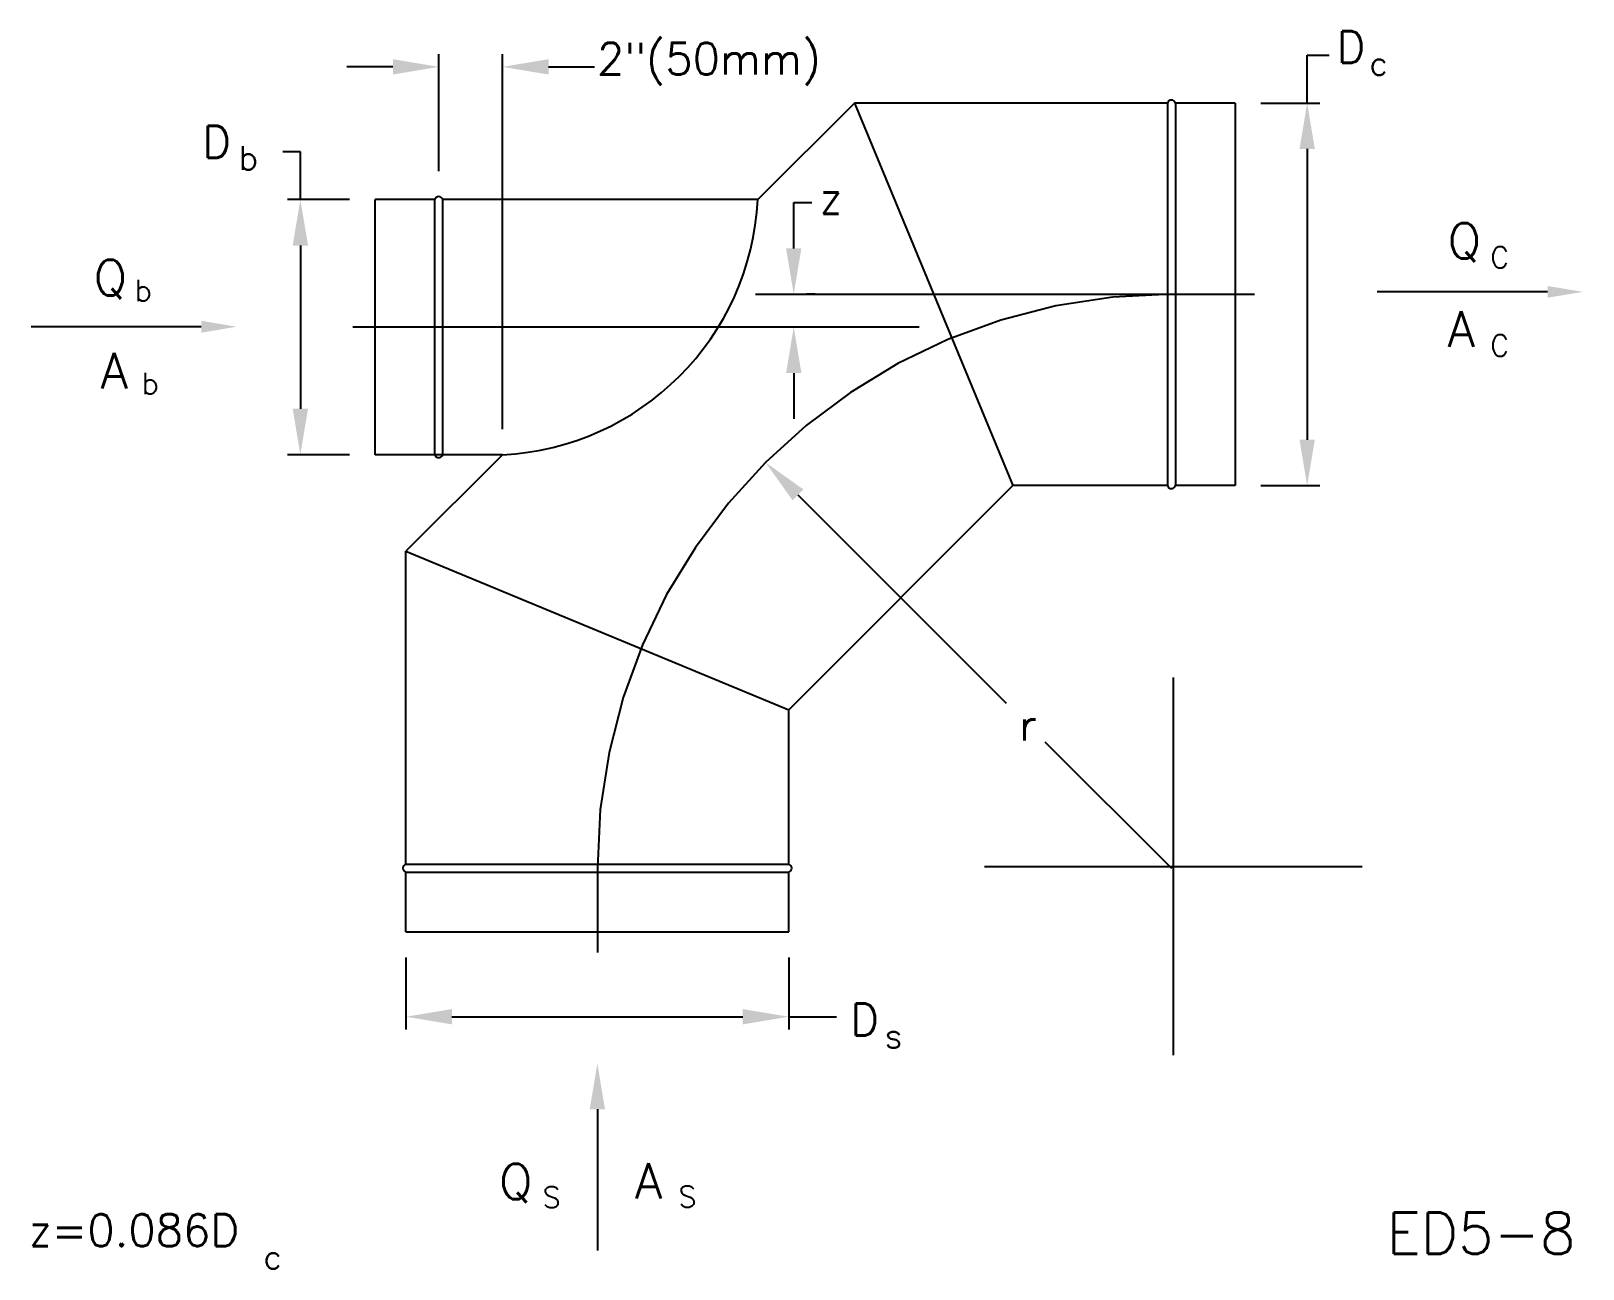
# Model space of a CAD drawing. Extents: x 1.77 to 9.99, y 0.59 to 7.15.
import ezdxf
from ezdxf.enums import TextEntityAlignment as Align

# ---------------------------------------------------------------- set-up
doc = ezdxf.new("R2010")
doc.units = 0
doc.header["$LTSCALE"] = 5
doc.header["$MEASUREMENT"] = 0
doc.header["$PDMODE"] = 2
doc.header["$PDSIZE"] = -3
doc.linetypes.add('CENTER', pattern=[2, 1.25, -0.25, 0.25, -0.25])
doc.layers.get('0').update_dxf_attribs({"linetype": 'CONTINUOUS'})
doc.layers.add('ALT', color=7, linetype='CONTINUOUS')
doc.layers.add('NUMBER', color=7, linetype='CONTINUOUS')
doc.styles.add('ROMANS', font='romans')

msp = doc.modelspace()

# ---------------------------------------------------------------- linework, layer by layer
for p, q in [((8.5255, 6.7645), (8.5255, 7.0178)), ((8.5255, 7.0178), (8.6415, 7.0178)), ((6.1278, 6.7645), (5.6161, 6.2528)), ((6.1278, 6.7645), (6.9673, 4.7376)), ((7.7858, 6.7645), (6.1278, 6.7645)), ((7.7858, 6.7645), (7.7858, 4.7376)), ((8.1447, 6.7645), (7.828, 6.7645)), ((7.828, 6.7645), (7.828, 4.7376)), ((8.1447, 6.7645), (8.1447, 4.7376)), ((3.1937, 6.5061), (3.101, 6.5061)), ((3.1937, 6.2528), (3.1937, 6.5061)), ((3.5892, 4.9015), (3.5892, 6.2528)), ((3.9059, 6.2528), (3.5892, 6.2528)), ((3.9059, 4.9015), (3.9059, 6.2528)), ((5.6161, 6.2528), (3.9481, 6.2528)), ((3.9481, 4.9015), (3.9481, 6.2528)), ((9.7985, 5.764), (8.8967, 5.764)), ((2.6693, 5.5793), (1.7675, 5.5793)), ((4.2648, 4.9015), (3.5892, 4.9015)), ((4.2648, 4.9015), (3.7531, 4.3898)), ((6.9673, 4.7376), (5.78, 3.5502)), ((5.8291, 4.6885), (6.9323, 3.5852)), ((7.7858, 4.7376), (6.9673, 4.7376)), ((8.1447, 4.7376), (7.828, 4.7376)), ((3.7531, 4.3898), (5.78, 3.5502)), ((3.7531, 2.7318), (3.7531, 4.3898)), ((5.78, 2.7318), (5.78, 3.5502)), ((7.137, 3.3805), (7.8069, 2.7107)), ((3.7531, 2.7318), (5.78, 2.7318)), ((3.7531, 2.3729), (3.7531, 2.6896)), ((3.7531, 2.6896), (5.78, 2.6896)), ((5.78, 2.3729), (5.78, 2.6896)), ((3.7531, 2.3729), (5.78, 2.3729)), ((5.78, 1.924), (6.0334, 1.924)), ((4.7666, 1.4335), (4.7666, 0.686))]:
    msp.add_line(p, q)
at = {"linetype": 'ByBlock'}
for p, q in [((8.2799, 6.7645), (8.5931, 6.7645)), ((8.5255, 6.5212), (8.5255, 4.9808)), ((3.4541, 6.2528), (3.1262, 6.2528)), ((3.1937, 6.0095), (3.1937, 5.1447)), ((5.9192, 5.751), (5.8741, 5.751)), ((5.9192, 5.5771), (5.8741, 5.5771)), ((3.4541, 4.9015), (3.1262, 4.9015)), ((8.2799, 4.7376), (8.5931, 4.7376)), ((3.7531, 2.2377), (3.7531, 1.8564)), ((5.78, 2.2377), (5.78, 1.8564)), ((3.9963, 1.924), (5.5368, 1.924))]:
    msp.add_line(p, q, dxfattribs=at)
at = {"linetype": 'CENTER'}
for p, q in [((5.6046, 5.751), (8.2474, 5.751)), ((6.4704, 5.5771), (3.4719, 5.5771)), ((4.7666, 2.7107), (4.7666, 2.2636))]:
    msp.add_line(p, q, dxfattribs=at)
for centre, radius, start, end in [((7.8069, 6.7583), 0.022, 16.2602, 163.7398), ((3.927, 6.2466), 0.022, 16.2602, 163.7398), ((4.1943, 6.3233), 1.4235, 272.83959, 357.16041), ((3.927, 4.9077), 0.022, 196.2602, 343.7398), ((7.8069, 4.7437), 0.022, 196.2602, 343.7398), ((3.7593, 2.7107), 0.022, 106.2602, 253.7398), ((5.7739, 2.7107), 0.022, 286.2602, 73.7398)]:
    msp.add_arc(centre, radius, start, end)
msp.add_arc((7.8069, 2.7107), 3.0403, 90, 180, dxfattribs=at)
msp.add_point((7.8175, 2.7204))
at = {"linetype": 'ByBlock'}
for points in [[(8.5661, 6.5212), (8.485, 6.5212), (8.5255, 6.7645)], [(3.2343, 6.0095), (3.1532, 6.0095), (3.1937, 6.2528)], [(3.2343, 5.1447), (3.1532, 5.1447), (3.1937, 4.9015)], [(8.5661, 4.9808), (8.485, 4.9808), (8.5255, 4.7376)], [(3.9963, 1.8834), (3.9963, 1.9645), (3.7531, 1.924)], [(5.5368, 1.8834), (5.5368, 1.9645), (5.78, 1.924)]]:
    msp.add_solid(points, dxfattribs=at)
for points in [[(9.7985, 5.7953), (9.7985, 5.7328), (9.9861, 5.764)], [(2.6693, 5.6105), (2.6693, 5.548), (2.8569, 5.5793)], [(5.8004, 4.6599), (5.8577, 4.7172), (5.6571, 4.8605)], [(4.726, 1.4335), (4.8071, 1.4335), (4.7666, 1.6767)]]:
    msp.add_solid(points)
at = {"layer": 'ALT', "linetype": 'ByBlock'}
for p, q in [((3.927, 6.4037), (3.927, 7.0236)), ((4.2648, 5.0366), (4.2648, 7.0236)), ((3.6838, 6.956), (3.4405, 6.956)), ((4.508, 6.956), (4.7513, 6.956)), ((5.8066, 5.9942), (5.8066, 6.2375)), ((5.8066, 5.3339), (5.8066, 5.0907))]:
    msp.add_line(p, q, dxfattribs=at)
at = {"layer": 'ALT'}
msp.add_line((5.8066, 6.2375), (5.9023, 6.2375), dxfattribs=at)
at = {"layer": 'ALT', "linetype": 'ByBlock'}
for points in [[(3.6838, 6.9155), (3.6838, 6.9966), (3.927, 6.956)], [(4.508, 6.9155), (4.508, 6.9966), (4.2648, 6.956)], [(5.8471, 5.9942), (5.766, 5.9942), (5.8066, 5.751)], [(5.8471, 5.3339), (5.766, 5.3339), (5.8066, 5.5771)]]:
    msp.add_solid(points, dxfattribs=at)

# ---------------------------------------------------------------- texts
at = {"style": 'ROMANS'}
for s, height, p in [('D', 0.1689, (8.6812, 6.977)), ('D', 0.1689, (2.6749, 6.4742)), ('Q', 0.1875, (9.2695, 5.9408)), ('Q', 0.1875, (2.0991, 5.7455)), ('A', 0.1875, (9.2695, 5.4734)), ('A', 0.1875, (2.1356, 5.2528)), ('D', 0.1689, (6.1059, 1.8246)), ('Q', 0.1875, (4.2463, 0.9568)), ('A', 0.1875, (4.9654, 0.9601))]:
    msp.add_text(s, height=height, dxfattribs=at).set_placement(p)
for s, height, p in [('c', 0.1267, (8.9037, 6.9745)), ('b', 0.1267, (2.9185, 6.4731)), ('C', 0.1125, (9.5453, 5.9472)), ('b', 0.1125, (2.3619, 5.7714)), ('C', 0.1125, (9.5453, 5.4797)), ('b', 0.1125, (2.3984, 5.2786)), ('r', 0.1689, (7.0466, 3.471)), ('s', 0.1267, (6.335, 1.8224)), ('S', 0.1125, (4.5243, 0.967)), ('S', 0.1125, (5.2434, 0.9704))]:
    msp.add_text(s, height=height, dxfattribs=at).set_placement(p, align=Align.MIDDLE)
at = {"layer": 'ALT', "style": 'ROMANS'}
for s, height, p in [('2"(50mm)', 0.16891, (4.7644, 6.9149)), ('z', 0.1689, (5.9418, 6.1781)), ('z=0.086D', 0.16891, (1.7546, 0.7083))]:
    msp.add_text(s, height=height, dxfattribs=at).set_placement(p)
msp.add_text('c', height=0.1267, dxfattribs=at).set_placement((3.0469, 0.6509), align=Align.MIDDLE)
at = {"layer": 'NUMBER', "style": 'ROMANS'}
msp.add_text('ED5-8', height=0.22, dxfattribs=at).set_placement((8.9475, 0.6673))

doc.saveas('drawing.dxf')
